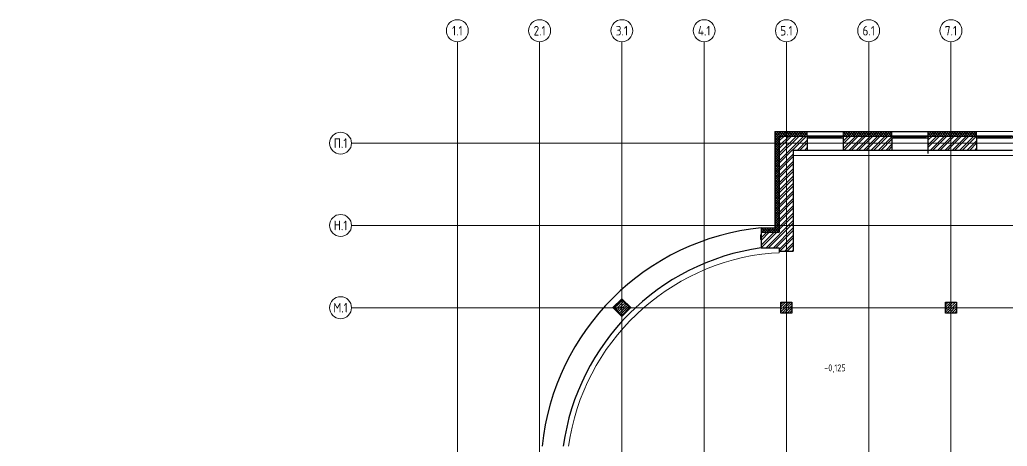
# Model space of a CAD drawing. Header units: millimetres. Extents: x -222892 to 671268, y 0 to 135099.
# Drawn here: x -99253 to -63243, y 119551 to 135099 of the extents above; entities that cross this region are included whole.
import ezdxf
from ezdxf import colors
from ezdxf.entities.mleader import LeaderData, LeaderLine
from ezdxf.enums import TextEntityAlignment as Align
from ezdxf.math import Vec2, Vec3

# ---------------------------------------------------------------- set-up
doc = ezdxf.new("R2010")
doc.units = ezdxf.units.MM
doc.linetypes.add('осевая', pattern=[2, 1.25, -0.25, 0.25, -0.25])
for name, color, linetype in [('_TEXT', 7, 'Continuous'), ('АР_Колонны', 250, 'Continuous'), ('АР_новое окно', 155, 'Continuous'), ('АР_Сущ Несущая стена', 216, 'Continuous')]:
    doc.layers.add(name, color=color, linetype=linetype)
for name, color, linetype, lineweight in [('АР_Колонны Штрих', 250, 'Continuous', 5), ('АР_Навесной фасад', 190, 'Continuous', 5), ('АР_Подоконники', 163, 'Continuous', 5), ('АР_Утеплитель', 154, 'Continuous', 5), ('АР_Штриховка кирпич', 250, 'Continuous', 5), ('КР_Оси', 7, 'Continuous', 5)]:
    doc.layers.add(name, color=color, linetype=linetype, lineweight=lineweight)
doc.styles.add('ISOCPEUR', font='isocpeur.ttf', dxfattribs={"width": 0.85})

# ---------------------------------------------------------------- blocks, each defined once
blk = doc.blocks.new('*U4477')
at = {"layer": 'АР_новое окно', "lineweight": 20}
for p, q in [((0, 1310), (-70, 1310)), ((0, 0), (-70, 0))]:
    blk.add_line(p, q, dxfattribs=at)
at = {"layer": 'АР_новое окно'}
for p, q in [((-70, 1310), (-70, 0)), ((-70, 0), (-70, 1310)), ((0, 1240), (-70, 1240)), ((-35, 1240), (-35, 70)), ((0, 1310), (0, 0)), ((0, 70), (-70, 70))]:
    blk.add_line(p, q, dxfattribs=at)
blk = doc.blocks.new('_DotSmall')
at = {"color": 0, "linetype": 'ByBlock', "const_width": 0.5}
blk.add_lwpolyline([(-0.0625, 0, 1), (0.0625, 0, 1)], format="xyb", close=True, dxfattribs=at)
blk = doc.blocks.new('*U5879')
at = {"color": 0, "linetype": 'Continuous', "lineweight": -2}
blk.add_line((-71487, 0), (-71987, 0), dxfattribs=at)
at = {"color": 0, "linetype": 'ByBlock', "lineweight": -2, "ltscale": 10}
blk.add_line((0, 0), (-71487, 0), dxfattribs=at)
at = {"color": 0, "linetype": 'Continuous', "lineweight": -2}
blk.add_circle((-72387, 0), 400, dxfattribs=at)
at = {"color": 0, "linetype": 'Continuous', "lineweight": -2, "style": 'ISOCPEUR', "width": 0.85}
blk.add_text('М.1', height=350, dxfattribs=at).set_placement((-72387, 0), align=Align.MIDDLE_CENTER)
blk = doc.blocks.new('*U5880')
at = {"color": 0, "linetype": 'Continuous', "lineweight": -2}
blk.add_line((-71487, 0), (-71987, 0), dxfattribs=at)
at = {"color": 0, "linetype": 'ByBlock', "lineweight": -2, "ltscale": 10}
blk.add_line((0, 0), (-71487, 0), dxfattribs=at)
at = {"color": 0, "linetype": 'Continuous', "lineweight": -2}
blk.add_circle((-72387, 0), 400, dxfattribs=at)
at = {"color": 0, "linetype": 'Continuous', "lineweight": -2, "style": 'ISOCPEUR', "width": 0.85}
blk.add_text('Н.1', height=350, dxfattribs=at).set_placement((-72387, 0), align=Align.MIDDLE_CENTER)
blk = doc.blocks.new('*U5881')
at = {"color": 0, "linetype": 'Continuous', "lineweight": -2}
blk.add_line((-71487, 0), (-71987, 0), dxfattribs=at)
at = {"color": 0, "linetype": 'ByBlock', "lineweight": -2, "ltscale": 10}
blk.add_line((0, 0), (-71487, 0), dxfattribs=at)
at = {"color": 0, "linetype": 'Continuous', "lineweight": -2}
blk.add_circle((-72387, 0), 400, dxfattribs=at)
at = {"color": 0, "linetype": 'Continuous', "lineweight": -2, "style": 'ISOCPEUR', "width": 0.85}
blk.add_text('П.1', height=350, dxfattribs=at).set_placement((-72387, 0), align=Align.MIDDLE_CENTER)
blk = doc.blocks.new('*U5882')
at = {"color": 0, "linetype": 'Continuous', "lineweight": -2}
blk.add_line((0, 0), (0, 500), dxfattribs=at)
at = {"color": 0, "linetype": 'ByBlock', "lineweight": -2, "ltscale": 10}
blk.add_line((0, 0), (0, -53278), dxfattribs=at)
at = {"color": 0, "linetype": 'Continuous', "lineweight": -2}
blk.add_circle((0, 900), 400, dxfattribs=at)
at = {"color": 0, "linetype": 'Continuous', "lineweight": -2, "style": 'ISOCPEUR', "width": 0.85}
blk.add_text('1.1', height=350, dxfattribs=at).set_placement((0, 900), align=Align.MIDDLE_CENTER)
blk = doc.blocks.new('*U5883')
at = {"color": 0, "linetype": 'Continuous', "lineweight": -2}
blk.add_line((0, 0), (0, 500), dxfattribs=at)
at = {"color": 0, "linetype": 'ByBlock', "lineweight": -2, "ltscale": 10}
blk.add_line((0, 0), (0, -53278), dxfattribs=at)
at = {"color": 0, "linetype": 'Continuous', "lineweight": -2}
blk.add_circle((0, 900), 400, dxfattribs=at)
at = {"color": 0, "linetype": 'Continuous', "lineweight": -2, "style": 'ISOCPEUR', "width": 0.85}
blk.add_text('2.1', height=350, dxfattribs=at).set_placement((0, 900), align=Align.MIDDLE_CENTER)
blk = doc.blocks.new('*U5884')
at = {"color": 0, "linetype": 'Continuous', "lineweight": -2}
blk.add_line((0, 0), (0, 500), dxfattribs=at)
at = {"color": 0, "linetype": 'ByBlock', "lineweight": -2, "ltscale": 10}
blk.add_line((0, 0), (0, -53278), dxfattribs=at)
at = {"color": 0, "linetype": 'Continuous', "lineweight": -2}
blk.add_circle((0, 900), 400, dxfattribs=at)
at = {"color": 0, "linetype": 'Continuous', "lineweight": -2, "style": 'ISOCPEUR', "width": 0.85}
blk.add_text('3.1', height=350, dxfattribs=at).set_placement((0, 900), align=Align.MIDDLE_CENTER)
blk = doc.blocks.new('*U5885')
at = {"color": 0, "linetype": 'Continuous', "lineweight": -2}
blk.add_line((0, 0), (0, 500), dxfattribs=at)
at = {"color": 0, "linetype": 'ByBlock', "lineweight": -2, "ltscale": 10}
blk.add_line((0, 0), (0, -53278), dxfattribs=at)
at = {"color": 0, "linetype": 'Continuous', "lineweight": -2}
blk.add_circle((0, 900), 400, dxfattribs=at)
at = {"color": 0, "linetype": 'Continuous', "lineweight": -2, "style": 'ISOCPEUR', "width": 0.85}
blk.add_text('4.1', height=350, dxfattribs=at).set_placement((0, 900), align=Align.MIDDLE_CENTER)
blk = doc.blocks.new('*U5886')
at = {"color": 0, "linetype": 'Continuous', "lineweight": -2}
blk.add_line((0, 0), (0, 500), dxfattribs=at)
at = {"color": 0, "linetype": 'ByBlock', "lineweight": -2, "ltscale": 10}
blk.add_line((0, 0), (0, -53278), dxfattribs=at)
at = {"color": 0, "linetype": 'Continuous', "lineweight": -2}
blk.add_circle((0, 900), 400, dxfattribs=at)
at = {"color": 0, "linetype": 'Continuous', "lineweight": -2, "style": 'ISOCPEUR', "width": 0.85}
blk.add_text('5.1', height=350, dxfattribs=at).set_placement((0, 900), align=Align.MIDDLE_CENTER)
blk = doc.blocks.new('*U5887')
at = {"color": 0, "linetype": 'Continuous', "lineweight": -2}
blk.add_line((0, 0), (0, 500), dxfattribs=at)
at = {"color": 0, "linetype": 'ByBlock', "lineweight": -2, "ltscale": 10}
blk.add_line((0, 0), (0, -53278), dxfattribs=at)
at = {"color": 0, "linetype": 'Continuous', "lineweight": -2}
blk.add_circle((0, 900), 400, dxfattribs=at)
at = {"color": 0, "linetype": 'Continuous', "lineweight": -2, "style": 'ISOCPEUR', "width": 0.85}
blk.add_text('6.1', height=350, dxfattribs=at).set_placement((0, 900), align=Align.MIDDLE_CENTER)
blk = doc.blocks.new('*U5901')
at = {"color": 0, "linetype": 'Continuous', "lineweight": -2}
blk.add_line((0, 0), (0, 500), dxfattribs=at)
at = {"color": 0, "linetype": 'ByBlock', "lineweight": -2, "ltscale": 10}
blk.add_line((0, 0), (0, -53278), dxfattribs=at)
at = {"color": 0, "linetype": 'Continuous', "lineweight": -2}
blk.add_circle((0, 900), 400, dxfattribs=at)
at = {"color": 0, "linetype": 'Continuous', "lineweight": -2, "style": 'ISOCPEUR', "width": 0.85}
blk.add_text('7.1', height=350, dxfattribs=at).set_placement((0, 900), align=Align.MIDDLE_CENTER)
blk = doc.blocks.new('A$C4c190d01')
at = {"layer": 'КР_Оси', "linetype": 'осевая'}
for name, p in [('*U5882', (-6430.1, 78593.6)), ('*U5883', (-3430.1, 78593.6)), ('*U5884', (-430.1, 78593.6)), ('*U5885', (2569.9, 78593.6)), ('*U5886', (5569.9, 78593.6)), ('*U5887', (8569.9, 78593.6)), ('*U5901', (11569.9, 78593.6)), ('*U5881', (61698.3, 75395)), ('*U5880', (61698.3, 72395)), ('*U5879', (61698.3, 69395))]:
    blk.add_blockref(name, p, dxfattribs=at)

msp = doc.modelspace()

# ---------------------------------------------------------------- hatches: boundary and pattern name
at = {"layer": 'АР_Колонны Штрих', "ltscale": 100}
h = msp.add_hatch(dxfattribs=at)
h.set_pattern_fill('ANSI35', color=256, scale=20)
h.paths.add_polyline_path([(-77297.7, 124888.2), (-77580.6, 124605.4), (-77297.7, 124322.6), (-77014.9, 124605.4)])
h = msp.add_hatch(dxfattribs=at)
h.set_pattern_fill('ANSI35', color=256, scale=20)
h.paths.add_polyline_path([(-71095.8, 124800.7), (-71495.8, 124800.7), (-71495.8, 124400.7), (-71095.8, 124400.7)])
h = msp.add_hatch(dxfattribs=at)
h.set_pattern_fill('ANSI35', color=256, scale=20)
h.paths.add_polyline_path([(-65095.8, 124800.7), (-65495.8, 124800.7), (-65495.8, 124400.7), (-65095.8, 124400.7)])
at = {"layer": 'АР_Утеплитель', "ltscale": 100}
h = msp.add_hatch(dxfattribs=at)
h.set_pattern_fill('ANSI37', color=256, scale=20)
h.paths.add_polyline_path([(-70550.8, 130860.7), (-71555.8, 130860.7), (-71555.8, 127350.9), (-72204.8, 127350.9), (-72204.8, 127500.9), (-71705.8, 127500.9), (-71705.8, 131010.7), (-70550.8, 131010.7)])
h = msp.add_hatch(dxfattribs=at)
h.set_pattern_fill('ANSI37', color=256, scale=20)
h.paths.add_polyline_path([(-67460.8, 130860.7), (-67460.8, 131010.7), (-69220.8, 131010.7), (-69220.8, 130860.7)])
h = msp.add_hatch(dxfattribs=at)
h.set_pattern_fill('ANSI37', color=256, scale=20)
h.paths.add_polyline_path([(-66066.5, 130860.7), (-66066.5, 131010.7), (-66130.8, 131010.7), (-66130.8, 130860.7)])
h.paths.add_polyline_path([(-66066.5, 131010.7), (-66066.5, 130860.7), (-64370.8, 130860.7), (-64370.8, 131010.7)])
h = msp.add_hatch(dxfattribs=at)
h.set_pattern_fill('ANSI37', color=256, scale=20)
h.set_pattern_definition([(45, (-214860.685, 119550.64), (-44.90128, 44.90128), []), (135, (-214860.685, 119550.64), (-44.90128, -44.90128), [])])
h.paths.add_polyline_path([(-72245.1, 127083.8), (-72215.8, 127083.8), (-72215.8, 127252.3), (-72245.1, 127252.3)])
at = {"layer": 'АР_Штриховка кирпич', "ltscale": 100}
h = msp.add_hatch(dxfattribs=at)
h.set_pattern_fill('ANSI32', color=256, scale=20)
h.paths.add_polyline_path([(-70540.8, 130860.7), (-71555.8, 130860.7), (-71555.8, 127350.9), (-72215.8, 127353.7), (-72215.8, 126784), (-71555.8, 126784), (-71555.8, 126660.7), (-71045.8, 126660.7), (-71045.8, 130350.7), (-70540.8, 130350.7)])
h = msp.add_hatch(dxfattribs=at)
h.set_pattern_fill('ANSI32', color=256, scale=20)
h.paths.add_polyline_path([(-67450.8, 130860.7), (-69230.8, 130860.7), (-69230.8, 130350.7), (-67450.8, 130350.7)])
h = msp.add_hatch(dxfattribs=at)
h.set_pattern_fill('ANSI32', color=256, scale=20)
h.paths.add_polyline_path([(-64360.8, 130860.7), (-66140.8, 130860.7), (-66140.8, 130350.7), (-64360.8, 130350.7)])

# ---------------------------------------------------------------- linework, layer by layer
at = {"layer": 'АР_Колонны', "ltscale": 100}
for points in [[(-77623, 124605.4), (-77297.7, 124930.7), (-76972.4, 124605.4), (-77297.7, 124280.1)], [(-77580.6, 124605.4), (-77297.7, 124888.2), (-77014.9, 124605.4), (-77297.7, 124322.6)], [(-71495.8, 124800.7), (-71095.8, 124800.7), (-71095.8, 124400.7), (-71495.8, 124400.7)], [(-65495.8, 124800.7), (-65095.8, 124800.7), (-65095.8, 124400.7), (-65495.8, 124400.7)]]:
    msp.add_lwpolyline(points, close=True, dxfattribs=at)
at = {"layer": 'АР_Навесной фасад', "ltscale": 100}
for p, q in [((-71715.8, 131020.7), (-71715.8, 127510.9)), ((-71705.8, 131010.7), (-71705.8, 127500.9)), ((-65826.5, 131020.7), (-61875.8, 131020.7))]:
    msp.add_line(p, q, dxfattribs=at)
for points in [[(-70550.8, 130860.7), (-70550.8, 131010.7), (-71705.8, 131010.7)], [(-70540.8, 130860.7), (-70540.8, 131020.7)], [(-69230.8, 130860.7), (-69230.8, 131020.7)], [(-69220.8, 130860.7), (-69220.8, 131010.7), (-67460.8, 131010.7), (-67460.8, 130860.7)], [(-67450.8, 130860.7), (-67450.8, 131020.7)], [(-66140.8, 130860.7), (-66140.8, 131020.7)], [(-66130.8, 130860.7), (-66130.8, 131010.7), (-65763, 131010.7)], [(-64370.8, 130860.7), (-64370.8, 131010.7), (-65826.5, 131010.7)], [(-64360.8, 130860.7), (-64360.8, 131020.7)], [(-72215.8, 127513.7), (-72215.8, 127350.9)], [(-72215.8, 127350.9), (-72215.8, 127510.9), (-71715.8, 127510.9)], [(-72204.8, 127350.9), (-72204.8, 127500.9), (-71705.8, 127500.9)]]:
    msp.add_lwpolyline(points, dxfattribs=at)
at = {"layer": 'АР_новое окно'}
for p, q in [((-71715.8, 131020.7), (-67450.8, 131020.7)), ((-67450.8, 131020.7), (-65763, 131020.7)), ((-70540.8, 130350.7), (-69230.8, 130350.7)), ((-67450.8, 130350.7), (-66140.8, 130350.7)), ((-64360.8, 130350.7), (-63050.8, 130350.7))]:
    msp.add_line(p, q, dxfattribs=at)
at = {"layer": 'АР_Подоконники', "ltscale": 100}
for p, q in [((-71045.8, 130150.7), (-62545.8, 130150.7)), ((-71844, 126593.9), (-71555.8, 126598.9)), ((-71555.8, 126660.7), (-71555.8, 126598.9))]:
    msp.add_line(p, q, dxfattribs=at)
msp.add_arc((-71088.1, 118393), 8235.7, 95.26614, 171.91961, dxfattribs=at)
at = {"layer": 'АР_Сущ Несущая стена', "ltscale": 100}
for p, q in [((-71555.8, 130860.7), (-71555.8, 127350.9)), ((-71555.8, 130860.7), (-70540.8, 130860.7)), ((-70540.8, 130860.7), (-70540.8, 130350.7)), ((-69230.8, 130860.7), (-67450.8, 130860.7)), ((-69230.8, 130860.7), (-69230.8, 130350.7)), ((-67450.8, 130860.7), (-67450.8, 130350.7)), ((-66140.8, 130860.7), (-64360.8, 130860.7)), ((-66140.8, 130860.7), (-66140.8, 130350.7)), ((-66140.8, 130853.6), (-66140.8, 130225)), ((-64360.8, 130860.7), (-64360.8, 130350.7)), ((-71045.8, 130350.7), (-71045.8, 126660.7)), ((-71045.8, 130350.7), (-70540.8, 130350.7)), ((-69230.8, 130350.7), (-67450.8, 130350.7)), ((-66140.8, 130350.7), (-64360.8, 130350.7)), ((-72215.8, 127350.9), (-71555.8, 127350.9)), ((-72215.8, 127350.9), (-72215.8, 126786.7)), ((-72214.7, 126784), (-71555.8, 126784)), ((-71555.8, 126784), (-71555.8, 126660.7)), ((-71555.8, 126660.7), (-71045.8, 126660.7))]:
    msp.add_line(p, q, dxfattribs=at)
for centre, radius, start, end in [((-71329.3, 118630.9), 8924.2, 95.70052, 174.08425), ((-71024.1, 118375.1), 8492.7, 98.05865, 172.04374)]:
    msp.add_arc(centre, radius, start, end, dxfattribs=at)
at = {"layer": 'АР_Утеплитель', "ltscale": 100}
msp.add_lwpolyline([(-72245.1, 127083.8), (-72215.8, 127083.8), (-72215.8, 127252.3), (-72245.1, 127252.3)], close=True, dxfattribs=at)

# ---------------------------------------------------------------- block references
at = {"layer": 'АР_новое окно', "xscale": -1, "rotation": 90}
for p in [(-69230.8, 130790.7), (-66140.8, 130790.7), (-63050.8, 130790.7)]:
    msp.add_blockref('*U4477', p, dxfattribs=at)

# ---------------------------------------------------------------- leaders
at = {"layer": '_TEXT'}
ml = msp.add_multileader_mtext('Standard', dxfattribs=at)
ml.set_content('-0,125', color=256, style='ISOCPEUR')
ml.set_leader_properties(color=256, linetype='Continuous', lineweight=-1)
ml.set_arrow_properties(name='DOTSMALL')
ml.build(insert=Vec2(0, 0))
ml.multileader.update_dxf_attribs({"has_dogleg": 0, "has_text_frame": 1, "text_left_attachment_type": 4, "text_right_attachment_type": 4, "dogleg_length": 0, "arrow_head_size": 180})
ctx = ml.context
ctx.base_point, ctx.char_height, ctx.arrow_head_size, ctx.landing_gap_size, ctx.plane_origin = Vec3(-69943.1, 122200.4), 250, 180, 50, Vec3(-72104.3, 121251.7)
ctx.left_attachment, ctx.right_attachment, ctx.text_align_type = 4, 4, 1
notes = []
notes.append((ctx, [(0, (0, 0, 0), (0, 0), (1, 0), 1, [])]))
ctx.mtext.insert, ctx.mtext.width, ctx.mtext.alignment, ctx.mtext.line_spacing_style, ctx.mtext.flow_direction = Vec3(-69526.5, 122533.8), 852.697, 2, 2, 5
ml = msp.add_multileader_mtext('Standard', dxfattribs=at)
ml.set_content('{\\W0.8;-2,730}', color=256, style='ISOCPEUR')
ml.set_leader_properties(color=256, linetype='Continuous', lineweight=-1)
ml.set_arrow_properties(name='DOTSMALL')
ml.build(insert=Vec2(0, 0))
ml.multileader.update_dxf_attribs({"has_dogleg": 0, "has_text_frame": 1, "text_left_attachment_type": 4, "text_right_attachment_type": 4, "dogleg_length": 0, "arrow_head_size": 180})
ctx = ml.context
ctx.base_point, ctx.char_height, ctx.arrow_head_size, ctx.landing_gap_size, ctx.plane_origin = Vec3(-179853.2, 121809, 0), 250, 180, 50, Vec3(-184511.7, 117956.7, 0)
ctx.left_attachment, ctx.right_attachment, ctx.text_align_type = 4, 4, 1
notes.append((ctx, [(0, (0, 0, 0), (0, 0), (1, 0), 1, [])]))
ctx.mtext.insert, ctx.mtext.width, ctx.mtext.defined_height, ctx.mtext.alignment, ctx.mtext.line_spacing_style, ctx.mtext.flow_direction = Vec3(-179438.2, 122142.4, 0), 769.989, 343.9, 2, 2, 5
ml = msp.add_multileader_mtext('Standard', dxfattribs=at)
ml.set_content('{\\W0.8;-2,430}', color=256, style='ISOCPEUR')
ml.set_leader_properties(color=256, linetype='Continuous', lineweight=-1)
ml.set_arrow_properties(name='DOTSMALL')
ml.build(insert=Vec2(0, 0))
ml.multileader.update_dxf_attribs({"has_dogleg": 0, "has_text_frame": 1, "text_left_attachment_type": 4, "text_right_attachment_type": 4, "dogleg_length": 0, "arrow_head_size": 180})
ctx = ml.context
ctx.base_point, ctx.char_height, ctx.arrow_head_size, ctx.landing_gap_size, ctx.plane_origin = Vec3(-166064.1, 120038.6), 250, 180, 50, Vec3(-165011.4, 118383.4)
ctx.left_attachment, ctx.right_attachment, ctx.text_align_type = 4, 4, 1
notes.append((ctx, [(0, (0, 0, 0), (0, 0), (1, 0), 1, [])]))
ctx.mtext.insert, ctx.mtext.width, ctx.mtext.alignment, ctx.mtext.line_spacing_style, ctx.mtext.flow_direction = Vec3(-165639.1, 120371.9), 852.697, 2, 2, 5
for ctx, leaders in notes:
    for number, flags, end, landing, length, lines in leaders:
        leader = LeaderData()
        leader.index, (leader.has_last_leader_line, leader.has_dogleg_vector, leader.attachment_direction) = number, flags
        leader.last_leader_point, leader.dogleg_vector, leader.dogleg_length = Vec3(end), Vec3(landing), length
        for number, points, colour, breaks in lines:
            line = LeaderLine()
            line.index, line.vertices, line.color, line.breaks = number, Vec3.list(points), colors.encode_raw_color(colour), breaks
            leader.lines.append(line)
        ctx.leaders.append(leader)

# ---------------------------------------------------------------- next in the draw order: block references
at = {"layer": 'КР_Оси'}
msp.add_blockref('A$C4c190d01', (-76865.7, 55205.7), dxfattribs=at)

doc.saveas('drawing.dxf')
